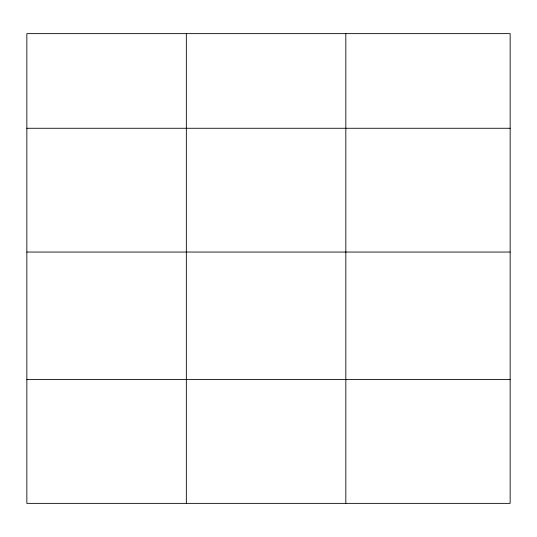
<?xml version="1.0" encoding="UTF-8"?>
<svg xmlns="http://www.w3.org/2000/svg" width="537" height="537" viewBox="0 0 537 537"><rect width="100%" height="100%" fill="white"/><g stroke="black" fill="none" stroke-linecap="round" stroke-linejoin="round"><path stroke-width="0.81" d="M510.15 252.048L510.15 33.636L26.85 33.636L26.85 503.364L510.15 503.364L510.15 252.048L26.85 252.048M26.85 128.269L510.15 128.269M26.85 379.578L510.15 379.578M345.828 33.636L345.828 503.364M186.339 33.636L186.339 503.364"/></g></svg>
